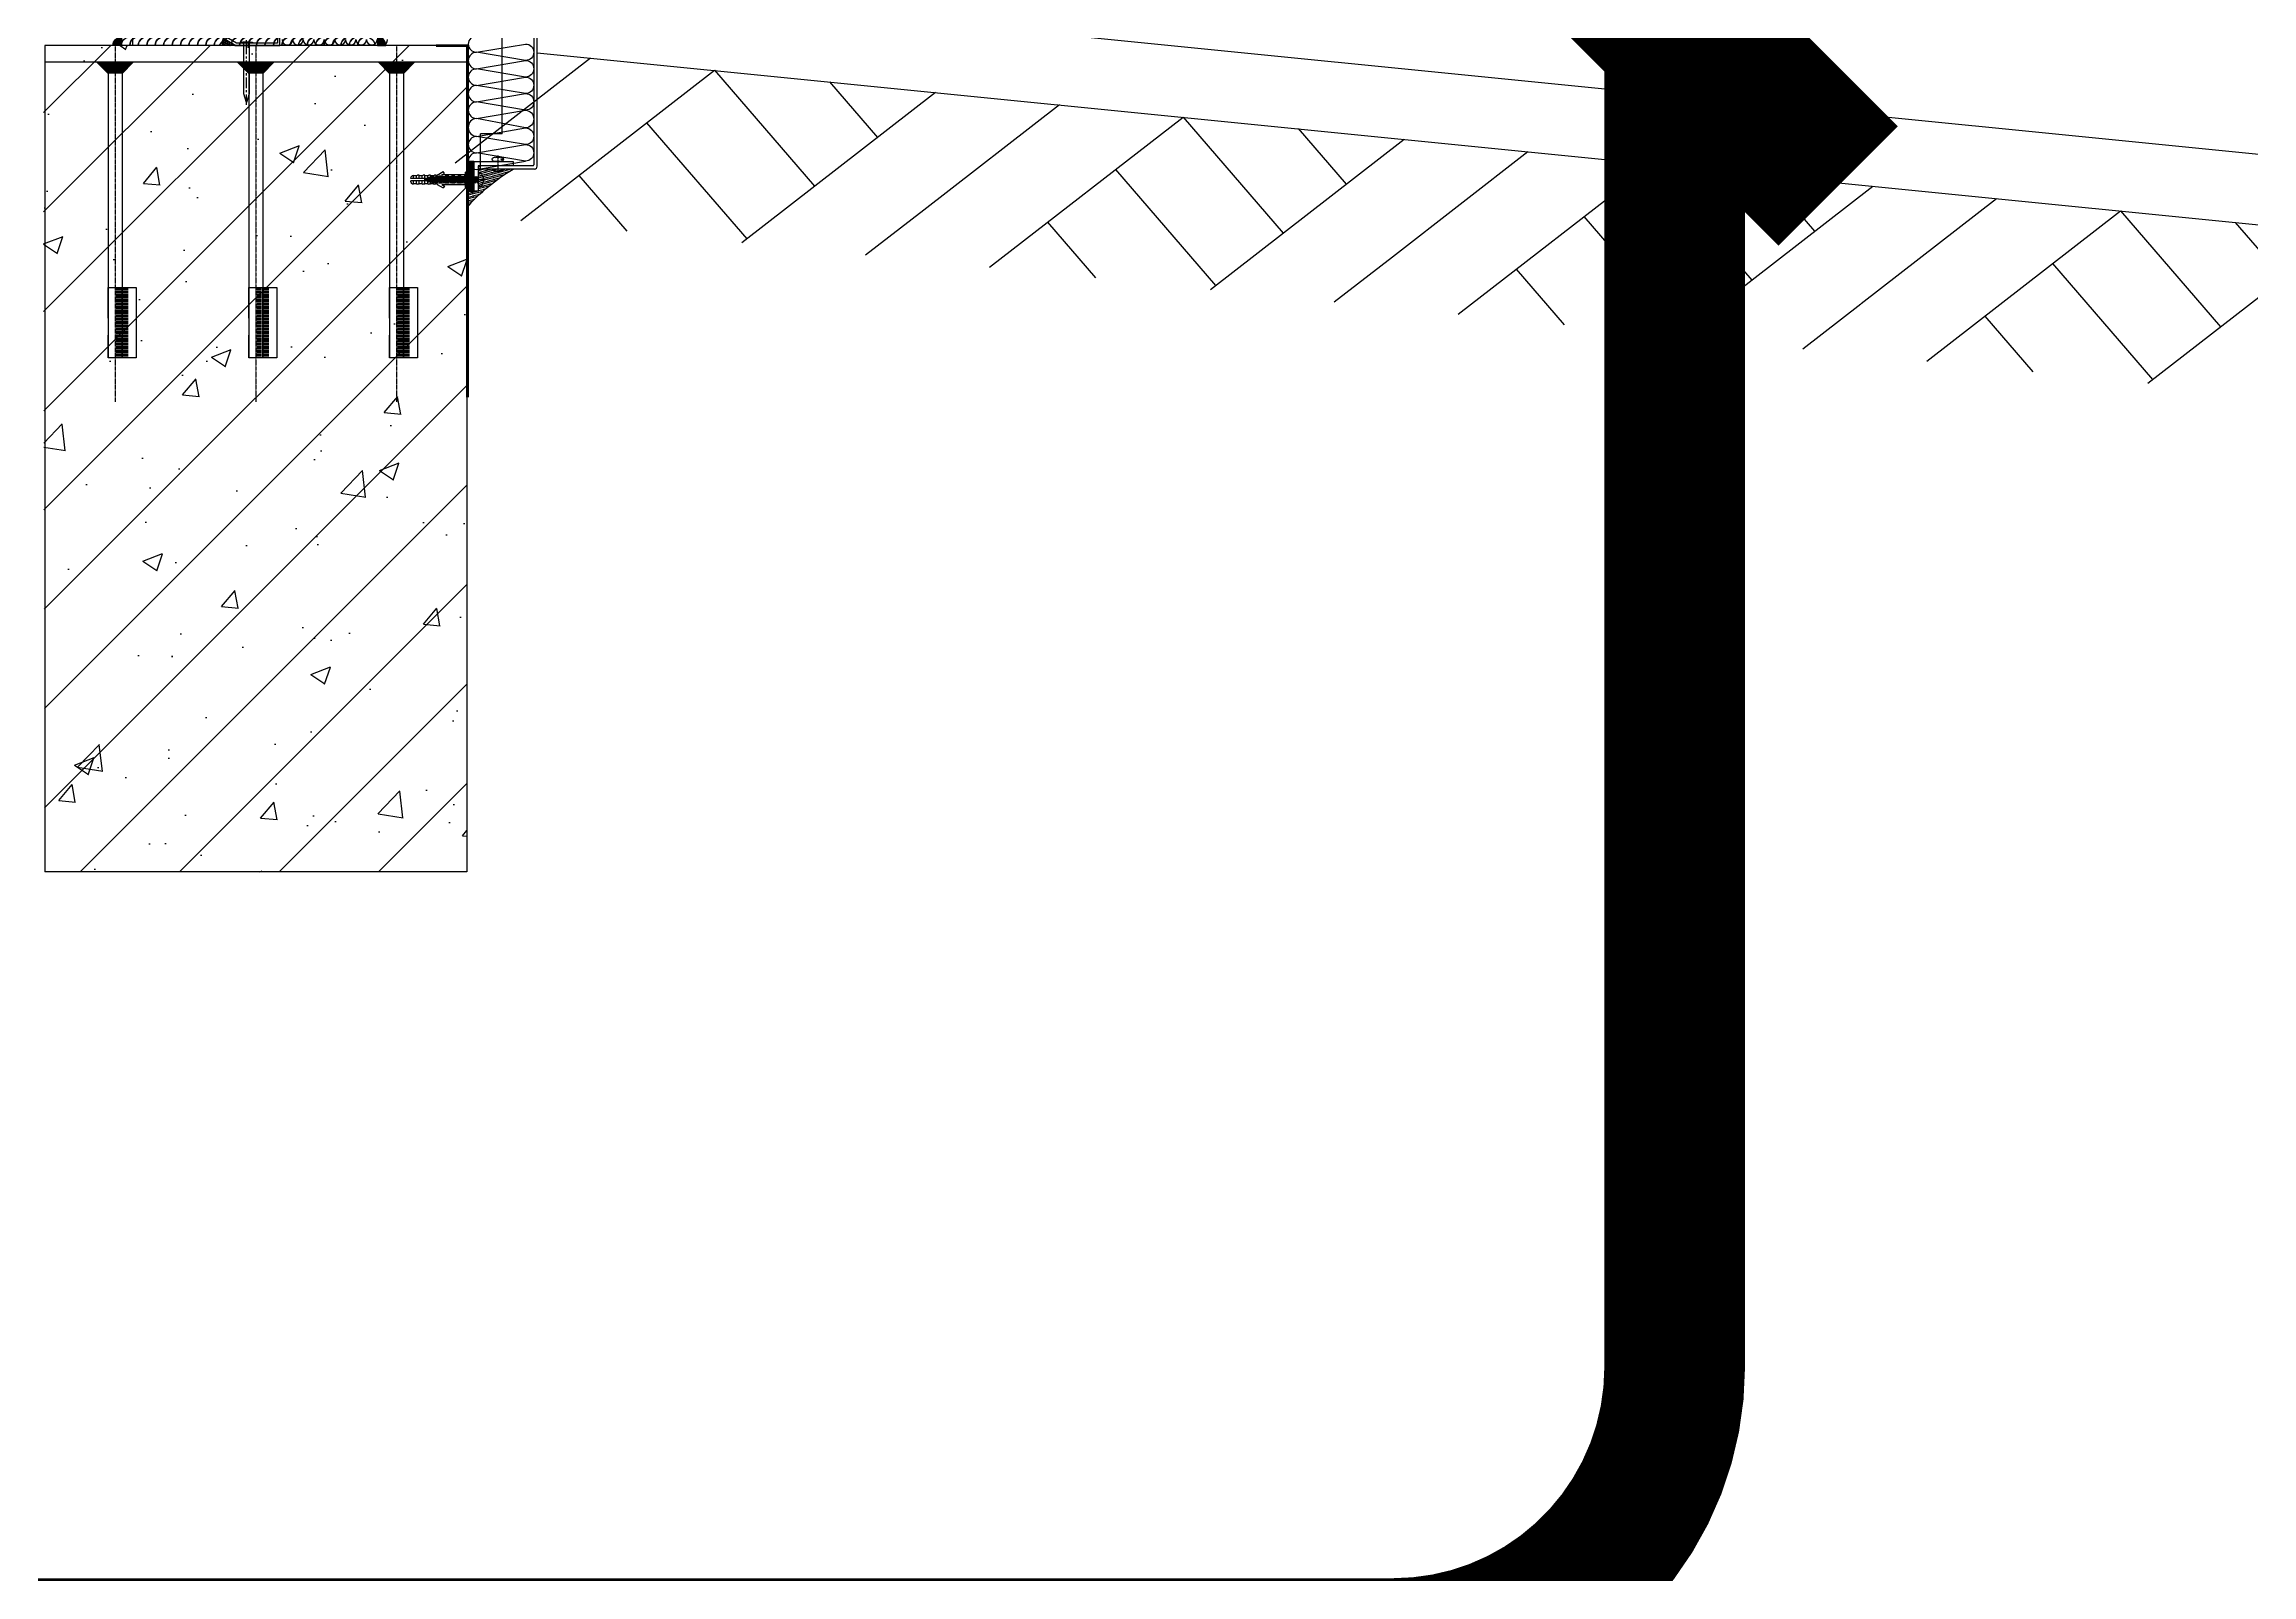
# Model space of a CAD drawing. Extents: x 220580 to 2027826, y -309201 to 71987.
# Drawn here: x 289291 to 290860, y -166417 to -165328 of the extents above; entities that cross this region are included whole.
import ezdxf
from ezdxf.enums import TextEntityAlignment as Align

# ---------------------------------------------------------------- set-up
doc = ezdxf.new("R2010")
doc.units = 0
for name, pattern in [('CENTER', [2, 1.25, -0.25, 0.25, -0.25]), ('DASH', [0.35, 0.25, -0.1]), ('ZN-CENTER', [2, 1.25, -0.25, 0.25, -0.25]), ('ZN-DASH', [0.35, 0.25, -0.1])]:
    doc.linetypes.add(name, pattern=pattern)
for name, color, linetype in [('!ZN1-填充-8', 8, 'Continuous'), ('!ZN1-文字-7', 7, 'Continuous'), ('!ZN3-玻璃幕墙-4', 4, 'Continuous'), ('!ZN3-铝板幕墙-3', 3, 'Continuous'), ('!ZN4-辅助材料-1', 1, 'Continuous'), ('!ZN4-配件-11', 11, 'Continuous'), ('!ZN5-钢材投影-40', 40, 'Continuous'), ('!ZN5-铝材投影-112', 112, 'Continuous'), ('!ZN6-虚线-8', 8, 'ZN-DASH'), ('!ZN6-轴线-1', 1, 'ZN-CENTER'), ('20剖面图$0$A-HATCH-2', 251, 'Continuous'), ('20剖面图$0$AS-COLN', 6, 'Continuous'), ('20剖面图$0$AS-WALL', 40, 'Continuous'), ('2钢材断面', 2, 'Continuous'), ('3索引', 3, 'Continuous'), ('40钢材投影', 40, 'Continuous'), ('ALT_CEN-0-30', 1, 'CENTER'), ('DIM', 173, 'Continuous'), ('Fill', 8, 'Continuous'), ('焊缝', 8, 'Continuous')]:
    doc.layers.add(name, color=color, linetype=linetype)
doc.styles.add('DHTEXT-1', font='ROMANS.shx', dxfattribs={"width": 0.7, "bigfont": 'CHINESE.shx'})
doc.styles.add('FS', font='simplex.shx', dxfattribs={"width": 0.7, "height": 5, "bigfont": 'TSSDCHN.SHX'})
doc.dimstyles.new('ZN3', dxfattribs={"dimscale": 3, "dimtxt": 2.5, "dimasz": 1.5, "dimexe": 1, "dimexo": 2, "dimgap": 0.9, "dimtad": 1, "dimdec": 0, "dimdsep": 46, "dimtxsty": 'DHTEXT-1', "dimblk": 'ARCHTICK', "dimcen": 2.5, "dimclrd": 173, "dimclre": 173, "dimclrt": 7, "dimazin": 2, "dimtfac": 1, "dimtix": 1, "dimtmove": 2, "dimatfit": 3, "dimfxl": 0, "dimarcsym": 0})

# ---------------------------------------------------------------- blocks, each defined once
blk = doc.blocks.new('20剖面图$0$$LinePat$素土夯实')
at = {"color": 0}
for p, q in [((0, -210), (210, 0)), ((120, -300), (420, 0)), ((420, 0), (607.5, -187.5)), ((495, -300), (795, 0)), ((615, 0), (705, -90)), ((315, -105), (502.5, -292.5)), ((210, -210), (300, -300)), ((705, -300), (795, -210))]:
    blk.add_line(p, q, dxfattribs=at)
blk = doc.blocks.new('20240319170557')
at = {"layer": '!ZN1-填充-8'}
h = blk.add_hatch(color=252, dxfattribs=at)
h.dxf.hatch_style = 1
h.paths.add_polyline_path([(-105, 114.7), (-112.9, 114.7), (-105, 106.7)])
h = blk.add_hatch(color=252, dxfattribs=at)
h.dxf.hatch_style = 1
h.paths.add_polyline_path([(-95, 106.7), (-105, 106.7), (-105, 114.7), (-95, 114.7)])
h = blk.add_hatch(color=252, dxfattribs=at)
h.dxf.hatch_style = 1
h.paths.add_polyline_path([(-95, 114.7), (-87.1, 114.7), (-95, 106.7)])
h = blk.add_hatch(color=252, dxfattribs=at)
h.dxf.hatch_style = 1
h.paths.add_polyline_path([(-5, 114.7), (-12.9, 114.7), (-5, 106.7)])
h = blk.add_hatch(color=252, dxfattribs=at)
h.dxf.hatch_style = 1
h.paths.add_polyline_path([(5, 106.7), (-5, 106.7), (-5, 114.7), (5, 114.7)])
h = blk.add_hatch(color=252, dxfattribs=at)
h.dxf.hatch_style = 1
h.paths.add_polyline_path([(5, 114.7), (12.9, 114.7), (5, 106.7)])
h = blk.add_hatch(color=252, dxfattribs=at)
h.dxf.hatch_style = 1
h.paths.add_polyline_path([(95, 114.7), (87.1, 114.7), (95, 106.7)])
h = blk.add_hatch(color=252, dxfattribs=at)
h.dxf.hatch_style = 1
h.paths.add_polyline_path([(105, 106.7), (95, 106.7), (95, 114.7), (105, 114.7)])
h = blk.add_hatch(color=252, dxfattribs=at)
h.dxf.hatch_style = 1
h.paths.add_polyline_path([(105, 114.7), (112.9, 114.7), (105, 106.7)])
at = {"color": 8}
for p, q in [((-90.8, -46.3), (-99.2, -46.3)), ((9.2, -46.3), (0.8, -46.3)), ((109.2, -46.3), (100.8, -46.3)), ((-90.8, -47.3), (-99.2, -47.3)), ((-90.8, -48.4), (-99.2, -48.4)), ((-90.8, -49.4), (-99.2, -49.4)), ((-90.8, -50.5), (-99.2, -50.5)), ((-90.8, -51.5), (-99.2, -51.5)), ((-90.8, -51.5), (-99.2, -51.5)), ((-90.8, -52.6), (-99.2, -52.6)), ((-90.8, -53.6), (-99.2, -53.6)), ((-90.8, -54.6), (-99.2, -54.6)), ((-90.8, -55.7), (-99.2, -55.7)), ((-90.8, -56.7), (-99.2, -56.7)), ((-90.8, -57.8), (-99.2, -57.8)), ((-90.8, -58.8), (-99.2, -58.8)), ((-90.8, -59.9), (-99.2, -59.9)), ((-90.8, -60.9), (-99.2, -60.9)), ((-90.8, -62), (-99.2, -62)), ((-90.8, -62), (-99.2, -62)), ((9.2, -47.3), (0.8, -47.3)), ((9.2, -48.4), (0.8, -48.4)), ((9.2, -49.4), (0.8, -49.4)), ((9.2, -50.5), (0.8, -50.5)), ((9.2, -51.5), (0.8, -51.5)), ((9.2, -51.5), (0.8, -51.5)), ((9.2, -52.6), (0.8, -52.6)), ((9.2, -53.6), (0.8, -53.6)), ((9.2, -54.6), (0.8, -54.6)), ((9.2, -55.7), (0.8, -55.7)), ((9.2, -56.7), (0.8, -56.7)), ((9.2, -57.8), (0.8, -57.8)), ((9.2, -58.8), (0.8, -58.8)), ((9.2, -59.9), (0.8, -59.9)), ((9.2, -60.9), (0.8, -60.9)), ((9.2, -62), (0.8, -62)), ((9.2, -62), (0.8, -62)), ((109.2, -47.3), (100.8, -47.3)), ((109.2, -48.4), (100.8, -48.4)), ((109.2, -49.4), (100.8, -49.4)), ((109.2, -50.5), (100.8, -50.5)), ((109.2, -51.5), (100.8, -51.5)), ((109.2, -51.5), (100.8, -51.5)), ((109.2, -52.6), (100.8, -52.6)), ((109.2, -53.6), (100.8, -53.6)), ((109.2, -54.6), (100.8, -54.6)), ((109.2, -55.7), (100.8, -55.7)), ((109.2, -56.7), (100.8, -56.7)), ((109.2, -57.8), (100.8, -57.8)), ((109.2, -58.8), (100.8, -58.8)), ((109.2, -59.9), (100.8, -59.9)), ((109.2, -60.9), (100.8, -60.9)), ((109.2, -62), (100.8, -62)), ((109.2, -62), (100.8, -62)), ((-90.8, -63), (-99.2, -63)), ((-90.8, -64), (-99.2, -64)), ((-90.8, -65.1), (-99.2, -65.1)), ((-90.8, -66.1), (-99.2, -66.1)), ((-90.8, -67.2), (-99.2, -67.2)), ((-90.8, -68.2), (-99.2, -68.2)), ((-90.8, -69.3), (-99.2, -69.3)), ((-90.8, -70.3), (-99.2, -70.3)), ((-90.8, -71.3), (-99.2, -71.3)), ((-90.8, -72.4), (-99.2, -72.4)), ((-90.8, -73.4), (-99.2, -73.4)), ((-90.8, -74.5), (-99.2, -74.5)), ((-90.8, -75.5), (-99.2, -75.5)), ((-90.8, -76.6), (-99.2, -76.6)), ((-90.8, -77.6), (-99.2, -77.6)), ((9.2, -63), (0.8, -63)), ((9.2, -64), (0.8, -64)), ((9.2, -65.1), (0.8, -65.1)), ((9.2, -66.1), (0.8, -66.1)), ((9.2, -67.2), (0.8, -67.2)), ((9.2, -68.2), (0.8, -68.2)), ((9.2, -69.3), (0.8, -69.3)), ((9.2, -70.3), (0.8, -70.3)), ((9.2, -71.3), (0.8, -71.3)), ((9.2, -72.4), (0.8, -72.4)), ((9.2, -73.4), (0.8, -73.4)), ((9.2, -74.5), (0.8, -74.5)), ((9.2, -75.5), (0.8, -75.5)), ((9.2, -76.6), (0.8, -76.6)), ((9.2, -77.6), (0.8, -77.6)), ((109.2, -63), (100.8, -63)), ((109.2, -64), (100.8, -64)), ((109.2, -65.1), (100.8, -65.1)), ((109.2, -66.1), (100.8, -66.1)), ((109.2, -67.2), (100.8, -67.2)), ((109.2, -68.2), (100.8, -68.2)), ((109.2, -69.3), (100.8, -69.3)), ((109.2, -70.3), (100.8, -70.3)), ((109.2, -71.3), (100.8, -71.3)), ((109.2, -72.4), (100.8, -72.4)), ((109.2, -73.4), (100.8, -73.4)), ((109.2, -74.5), (100.8, -74.5)), ((109.2, -75.5), (100.8, -75.5)), ((109.2, -76.6), (100.8, -76.6)), ((109.2, -77.6), (100.8, -77.6)), ((-90.8, -78.6), (-99.2, -78.6)), ((-90.8, -79.7), (-99.2, -79.7)), ((-90.8, -80.7), (-99.2, -80.7)), ((-90.8, -81.8), (-99.2, -81.8)), ((-90.8, -82.8), (-99.2, -82.8)), ((-90.8, -83.9), (-99.2, -83.9)), ((-90.8, -84.9), (-99.2, -84.9)), ((-90.8, -86), (-99.2, -86)), ((-90.8, -87), (-99.2, -87)), ((-90.8, -88), (-99.2, -88)), ((-90.8, -89.1), (-99.2, -89.1)), ((-90.8, -90.1), (-99.2, -90.1)), ((-90.8, -91.2), (-99.2, -91.2)), ((-90.8, -92.2), (-99.2, -92.2)), ((-90.8, -93.3), (-99.2, -93.3)), ((9.2, -78.6), (0.8, -78.6)), ((9.2, -79.7), (0.8, -79.7)), ((9.2, -80.7), (0.8, -80.7)), ((9.2, -81.8), (0.8, -81.8)), ((9.2, -82.8), (0.8, -82.8)), ((9.2, -83.9), (0.8, -83.9)), ((9.2, -84.9), (0.8, -84.9)), ((9.2, -86), (0.8, -86)), ((9.2, -87), (0.8, -87)), ((9.2, -88), (0.8, -88)), ((9.2, -89.1), (0.8, -89.1)), ((9.2, -90.1), (0.8, -90.1)), ((9.2, -91.2), (0.8, -91.2)), ((9.2, -92.2), (0.8, -92.2)), ((9.2, -93.3), (0.8, -93.3)), ((109.2, -78.6), (100.8, -78.6)), ((109.2, -79.7), (100.8, -79.7)), ((109.2, -80.7), (100.8, -80.7)), ((109.2, -81.8), (100.8, -81.8)), ((109.2, -82.8), (100.8, -82.8)), ((109.2, -83.9), (100.8, -83.9)), ((109.2, -84.9), (100.8, -84.9)), ((109.2, -86), (100.8, -86)), ((109.2, -87), (100.8, -87)), ((109.2, -88), (100.8, -88)), ((109.2, -89.1), (100.8, -89.1)), ((109.2, -90.1), (100.8, -90.1)), ((109.2, -91.2), (100.8, -91.2)), ((109.2, -92.2), (100.8, -92.2)), ((109.2, -93.3), (100.8, -93.3)), ((-90.8, -94.3), (-99.2, -94.3)), ((9.2, -94.3), (0.8, -94.3)), ((109.2, -94.3), (100.8, -94.3))]:
    blk.add_line(p, q, dxfattribs=at)
at = {"layer": '2钢材断面'}
for p, q in [((-150, 126.7), (-150, 114.7)), ((150, 126.7), (-150, 126.7)), ((150, 126.7), (150, 114.7)), ((-94, 114.7), (-150, 114.7)), ((94, 114.7), (-94, 114.7)), ((150, 114.7), (94, 114.7))]:
    blk.add_line(p, q, dxfattribs=at)
at = {"layer": '40钢材投影'}
for p, q in [((-105, 106.7), (-112.9, 114.7)), ((-105, 114.7), (-105, -95.3)), ((-95, 114.7), (-95, -95.3)), ((-95, 106.7), (-87.1, 114.7)), ((-5, 106.7), (-12.9, 114.7)), ((-5, 114.7), (-5, -95.3)), ((5, 114.7), (5, -95.3)), ((5, 106.7), (12.9, 114.7)), ((95, 106.7), (87.1, 114.7)), ((95, 114.7), (95, -95.3)), ((105, 114.7), (105, -95.3)), ((105, 106.7), (112.9, 114.7)), ((-95, -95.3), (-105, -95.3)), ((5, -95.3), (-5, -95.3)), ((105, -95.3), (95, -95.3))]:
    blk.add_line(p, q, dxfattribs=at)
for points in [[(-105, -67.3), (-105, -45.3), (-95, -45.3), (-95, -95.3), (-105, -95.3), (-105, -79.3)], [(-95, -67.3), (-95, -45.3), (-85, -45.3), (-85, -95.3), (-95, -95.3), (-95, -79.3)], [(-5, -67.3), (-5, -45.3), (5, -45.3), (5, -95.3), (-5, -95.3), (-5, -79.3)], [(5, -67.3), (5, -45.3), (15, -45.3), (15, -95.3), (5, -95.3), (5, -79.3)], [(95, -67.3), (95, -45.3), (105, -45.3), (105, -95.3), (95, -95.3), (95, -79.3)], [(105, -67.3), (105, -45.3), (115, -45.3), (115, -95.3), (105, -95.3), (105, -79.3)]]:
    blk.add_lwpolyline(points, dxfattribs=at)
at = {"layer": 'ALT_CEN-0-30', "ltscale": 0.3}
for p, q in [((-100, 126.7), (-100, -126.7)), ((0, 126.7), (0, -126.7)), ((100, 126.7), (100, -126.7))]:
    blk.add_line(p, q, dxfattribs=at)
blk = doc.blocks.new('20180403.16475379')
at = {"layer": '!ZN1-填充-8', "ltscale": 2}
blk.add_hatch(color=8, dxfattribs=at).paths.add_polyline_path([(0, -6), (0, 0), (6, 0, -0.414214)])
blk.add_lwpolyline([(0, 0), (0, -6, 0.414214), (6, 0)], format="xyb", dxfattribs=at)
blk = doc.blocks.new('20250825101552')
at = {"layer": '!ZN5-钢材投影-40', "ltscale": 1000}
for p, q in [((9, 0), (9, -20)), ((191, 0), (191, -20))]:
    blk.add_line(p, q, dxfattribs=at)
at = {"layer": '!ZN6-虚线-8', "color": 8, "linetype": 'ZN-DASH', "ltscale": 70}
for p, q in [((9, 0), (9, 200)), ((9, 200), (191, 200)), ((17, -20), (17, 200)), ((183, 200), (183, -20)), ((191, 200), (191, 0))]:
    blk.add_line(p, q, dxfattribs=at)
at = {"layer": '焊缝', "ltscale": 1000, "elevation": 0}
blk.add_lwpolyline([(9, -20, -0.57735), (18, -14.8, 0.267949), (15, -20, -0.57735), (24, -14.8, 0.267949), (21, -20, -0.57735), (30, -14.8, 0.267949), (27, -20, -0.57735), (36, -14.8, 0.267949), (33, -20, -0.57735), (42, -14.8, 0.267949), (39, -20, -0.57735), (48, -14.8, 0.267949), (45, -20, -0.57735), (54, -14.8, 0.267949), (51, -20, -0.57735), (60, -14.8, 0.267949), (57, -20, -0.57735), (66, -14.8, 0.267949), (63, -20, -0.57735), (72, -14.8, 0.267949), (69, -20, -0.57735), (78, -14.8, 0.267949), (75, -20, -0.57735), (84, -14.8, 0.267949), (81, -20, -0.57735), (90, -14.8, 0.267949), (87, -20, -0.57735), (96, -14.8, 0.267949), (93, -20, -0.57735), (102, -14.8, 0.267949), (99, -20, -0.57735), (108, -14.8, 0.267949), (105, -20, -0.57735), (114, -14.8, 0.267949), (111, -20, -0.57735), (120, -14.8, 0.267949), (117, -20, -0.57735), (126, -14.8, 0.267949), (123, -20, -0.57735), (132, -14.8, 0.267949), (129, -20, -0.57735), (138, -14.8, 0.267949), (135, -20, -0.57735), (144, -14.8, 0.267949), (141, -20, -0.57735), (150, -14.8, 0.267949), (147, -20, -0.57735), (156, -14.8, 0.267949), (153, -20, -0.57735), (162, -14.8, 0.267949), (159, -20, -0.57735), (168, -14.8, 0.267949), (165, -20, -0.57735), (174, -14.8, 0.267949), (171, -20, -0.57735), (180, -14.8, 0.267949), (177, -20, -1), (189, -20, -1)], format="xyb", dxfattribs=at)
at = {"layer": '!ZN3-玻璃幕墙-4', "xscale": -1, "rotation": 270}
blk.add_blockref('20180403.16475379', (9, -20), dxfattribs=at)
at = {"layer": '!ZN3-玻璃幕墙-4', "rotation": 90}
blk.add_blockref('20180403.16475379', (191, -20), dxfattribs=at)
blk = doc.blocks.new('*U1916')
at = {"color": 0, "linetype": 'ZN-CENTER', "ltscale": 6}
blk.add_line((43.8, 0), (-2.3, 0), dxfattribs=at)
at = {"linetype": 'ByBlock', "ltscale": 10}
for p, q in [((-1.1, 2.3), (-1.1, -2.3)), ((-0.9, 2.3), (-0.9, -2.3)), ((-0.8, 4.2), (-0.8, -4.2)), ((0, 4.2), (-0.8, 4.2)), ((0, -4.2), (0, 4.2)), ((-0.8, -4.2), (0, -4.2))]:
    blk.add_line(p, q, dxfattribs=at)
blk.add_lwpolyline([(0, -2.5, -0.414214), (0.7, -1.8), (35.9, -1.8), (42, 0), (35.9, 1.9), (0.7, 1.9, -0.414214), (0, 2.5)], format="xyb", dxfattribs=at)
for centre, start, end in [((-1.1, 2.6), 272.9951, 344.3665), ((-1.1, -2.6), 15.6335, 87.0049)]:
    blk.add_arc(centre, 0.329, start, end, dxfattribs=at)
at = {"layer": 'Defpoints', "color": 0, "ltscale": 10, "style": 'DHTEXT-1', "width": 0.7}
blk.add_text('3.7', height=1.12, rotation=90, dxfattribs=at).set_placement((3.1, -0.9), align=Align.CENTER)
blk = doc.blocks.new('*U1765')
at = {"layer": '!ZN1-填充-8'}
h = blk.add_hatch(dxfattribs=at)
h.set_pattern_fill('AR-SAND', color=256, scale=0.5, angle=180, style=0)
h.set_pattern_definition([(217.5, (-3496.6374, 21478.8114), (0.03149668, -0.963411885), [0, -0.76, 0, -0.85, 0, -0.8125]), (187.5, (-3496.6374, 21478.8114), (-0.88488835, -1.41107303), [0, -0.41, 0, -0.685, 0, -0.2625]), (147.5, (-3496.0224, 21478.8114), (-1.55707093, -0.002829527), [0, -0.25, 0, -0.9, 0, -1.175]), (137.5, (-3496.0224, 21478.8114), (-1.5030633, -0.43883778), [0, -0.125, 0, -0.59, 0, -0.675])])
edge = h.paths.add_edge_path()
edge.add_line((0, 42.3), (0, 31.1))
edge.add_line((0, 31.1), (5.2, 40))
edge.add_ellipse((6.6, 50.2), major_axis=(-7.31, 7.31), ratio=1, start_angle=95.0307, end_angle=126.7718, ccw=False)
at = {"layer": '!ZN1-填充-8', "ltscale": 0.1}
h = blk.add_hatch(dxfattribs=at)
h.set_pattern_fill('ANSI36', color=256, style=0)
h.set_pattern_definition([(45, (-3543.0694, 21478.8114), (0.84189901, 3.08696304), [3.96875, -0.79375, 0, -0.79375])])
edge = h.paths.add_edge_path()
edge.add_line((25, 1.5), (25, -2.6))
edge.add_line((25, -2.6), (30, -2.6))
edge.add_line((30, -2.6), (30, 1.5))
edge.add_arc((27.5, 6.3), 5.38, 242.3296, 297.6704, ccw=False)
at = {"layer": '!ZN4-辅助材料-1', "ltscale": 4}
blk.add_lwpolyline([(5.2, 40), (0, 31.1), (0, 31.1), (0, 43.3, 0.198373), (5.2, 40)], format="xyb", dxfattribs=at)
at = {"layer": '!ZN4-辅助材料-1'}
blk.add_lwpolyline([(25, -2.6), (25, -8.5), (30, -8.5), (30, -2.6)], close=True, dxfattribs=at)
at = {"layer": '!ZN4-辅助材料-1', "color": 8}
for points in [[(25, -2.6), (30, -8.5)], [(30, -2.6), (25, -8.5)]]:
    blk.add_lwpolyline(points, dxfattribs=at)
at = {"layer": '!ZN4-辅助材料-1', "color": 1, "ltscale": 0.1}
blk.add_arc((27.5, 6.3), 5.38, 242.3296, 297.6704, dxfattribs=at)
at = {"ltscale": 20}
blk.add_lwpolyline([(25, -8.5), (25, 1.5), (1.5, 1.5), (1.5, 30.7), (6.5, 39.2), (5.2, 40), (0, 31.1), (0, 0), (23.5, 0), (23.5, -8.5)], close=True, dxfattribs=at)
at = {"layer": '!ZN4-配件-11', "color": 1, "extrusion": (0, 0, -1), "zscale": -1}
blk.add_blockref('*U1916', (-1.5, 23.6), dxfattribs=at)
blk = doc.blocks.new('*U156')
at = {"layer": '!ZN4-配件-11', "ltscale": 2}
for p, q in [((-0.2, -2.8), (-0.2, 2.8)), ((1, 4), (1, -4)), ((6.5, 2.5), (6.5, -2.5))]:
    blk.add_line(p, q, dxfattribs=at)
for centre, radius, start, end in [((6.6, 0), 7.18, 162.1463, 197.8537), ((1, 2.8), 1.2, 90, 180), ((8, 2.5), 1.5, 348.448, 180), ((17.2, 0), 8, 164.3308, 195.6692), ((7.2, 0), 2.67, 323.2266, 36.7843), ((1, -2.8), 1.2, 180, 270), ((8, -2.5), 1.5, 180, 11.552)]:
    blk.add_arc(centre, radius, start, end, dxfattribs=at)
at = {"layer": '!ZN6-轴线-1', "ltscale": 0.2}
blk.add_line((10.7, 0), (-1.5, 0), dxfattribs=at)
at = {"layer": '!ZN4-配件-11', "ltscale": 2, "style": 'FS', "width": 0.8}
blk.add_text('4', height=1.73, dxfattribs=at).set_placement((8, 2.8), align=Align.MIDDLE)
blk = doc.blocks.new('塑料胀栓-套')
at = {"layer": '!ZN4-配件-11'}
for p, q in [((-1, -5.5), (-1, 5.5)), ((-1, 5.5), (0, 5.5)), ((0, -5.5), (0, 5.5)), ((0, 3.5), (16.7, 3.5)), ((13.8, 0.8), (38.8, 0.8)), ((13.8, -0.8), (13.8, 0.8)), ((15, 4.5), (15.8, 5.8)), ((16.7, 3.5), (15, 4.5)), ((20.1, 3.3), (15.8, 5.8)), ((19.9, 3.4), (20.1, 3.2)), ((20.1, 0.8), (20.1, 3.2)), ((20.1, 2.8), (20.8, 2.8)), ((20.8, 0.8), (20.8, 3.2)), ((20.8, 3.2), (22.1, 3.2)), ((22.8, 2.8), (24.8, 2.8)), ((22.8, 0.8), (22.8, 2.6)), ((24.8, 0.8), (24.8, 3.2)), ((24.8, 3.2), (26.1, 3.2)), ((26.8, 2.8), (28.8, 2.8)), ((26.8, 0.8), (26.8, 2.6)), ((28.8, 0.8), (28.8, 3.2)), ((28.8, 3.2), (30.1, 3.2)), ((30.8, 2.8), (32.8, 2.8)), ((30.8, 0.8), (30.8, 2.6)), ((32.8, 0.8), (32.8, 3.2)), ((32.8, 3.2), (34.1, 3.2)), ((34.8, 2.8), (36.8, 2.8)), ((34.8, 0.8), (34.8, 2.6)), ((36.8, 0.8), (36.8, 3.2)), ((36.8, 3.2), (36.8, 3.2)), ((38.8, 0.8), (38.8, 1.2)), ((-1, -5.5), (0, -5.5)), ((0, -3.5), (16.7, -3.5)), ((13.8, -0.8), (38.8, -0.8)), ((16.7, -3.5), (15, -4.5)), ((15, -4.5), (15.8, -5.8)), ((20.1, -3.3), (15.8, -5.8)), ((19.9, -3.4), (20.1, -3.2)), ((20.1, -3.2), (20.1, -0.8)), ((20.1, -2.8), (20.8, -2.8)), ((20.8, -3.2), (20.8, -0.8)), ((20.8, -3.2), (22.1, -3.2)), ((22.8, -2.6), (22.8, -0.8)), ((22.8, -2.8), (24.8, -2.8)), ((24.8, -3.2), (24.8, -0.8)), ((24.8, -3.2), (26.1, -3.2)), ((26.8, -2.6), (26.8, -0.8)), ((26.8, -2.8), (28.8, -2.8)), ((28.8, -3.2), (28.8, -0.8)), ((28.8, -3.2), (30.1, -3.2)), ((30.8, -2.6), (30.8, -0.8)), ((30.8, -2.8), (32.8, -2.8)), ((32.8, -3.2), (32.8, -0.8)), ((32.8, -3.2), (34.1, -3.2)), ((34.8, -2.6), (34.8, -0.8)), ((34.8, -2.8), (36.8, -2.8)), ((36.8, -3.2), (36.8, -0.8)), ((36.8, -3.2), (36.8, -3.2)), ((38.8, -1.2), (38.8, -0.8))]:
    blk.add_line(p, q, dxfattribs=at)
for centre, radius, start, end in [((19.6, 3), 0.5, 47.4329, 90), ((22.1, 2.6), 0.7, 0, 90), ((26.1, 2.6), 0.7, 0, 90), ((30.1, 2.6), 0.7, 0, 90), ((34.1, 2.6), 0.7, 0, 90), ((36.8, 1.2), 2, 0, 90), ((19.6, -3), 0.5, 270, 312.5671), ((22.1, -2.6), 0.7, 270, 0), ((26.1, -2.6), 0.7, 270, 0), ((30.1, -2.6), 0.7, 270, 0), ((34.1, -2.6), 0.7, 270, 0), ((36.8, -1.2), 2, 270, 0)]:
    blk.add_arc(centre, radius, start, end, dxfattribs=at)
at = {"layer": '!ZN6-虚线-8', "ltscale": 0.5}
for p, q in [((0, 2.5), (20.1, 2.5)), ((0, -2.5), (20.1, -2.5))]:
    blk.add_line(p, q, dxfattribs=at)
blk = doc.blocks.new('盘头ST4.8×38')
at = {"layer": '!ZN4-配件-11'}
for p, q in [((-3.7, 0.4), (-3.3, 0.4)), ((-3.3, 0.4), (-3.3, -0.4)), ((-2.1, 4.7), (0, 4.7)), ((0, 4.7), (0, 2)), ((0, 2), (0, -2.6)), ((0, 1.9), (0.7, -1.8)), ((0, 0), (0.3, -2.4)), ((0.2, 1.8), (0.9, 1.8)), ((1.3, 2.4), (0.9, 1.8)), ((0.9, 1.8), (1.6, -1.8)), ((1.3, 2.4), (1.9, -2.4)), ((1.3, 2.4), (1.6, 1.8)), ((1.6, 1.8), (2.3, -1.8)), ((1.6, 1.8), (2.5, 1.8)), ((2.9, 2.4), (2.5, 1.8)), ((2.5, 1.8), (3.2, -1.8)), ((2.9, 2.4), (3.5, -2.4)), ((2.9, 2.4), (3.2, 1.8)), ((3.2, 1.8), (4.1, 1.8)), ((3.2, 1.8), (3.9, -1.8)), ((4.5, 2.4), (4.1, 1.8)), ((4.1, 1.8), (4.8, -1.8)), ((4.5, 2.4), (5.1, -2.4)), ((4.5, 2.4), (4.8, 1.8)), ((4.8, 1.8), (5.5, -1.8)), ((4.8, 1.8), (5.7, 1.8)), ((6.1, 2.4), (5.7, 1.8)), ((5.7, 1.8), (6.4, -1.8)), ((6.1, 2.4), (6.7, -2.4)), ((6.1, 2.4), (6.4, 1.8)), ((6.4, 1.8), (7.1, -1.8)), ((6.4, 1.8), (7.3, 1.8)), ((7.7, 2.4), (7.3, 1.8)), ((7.3, 1.8), (8, -1.8)), ((7.7, 2.4), (8.3, -2.4)), ((7.7, 2.4), (8, 1.8)), ((8, 1.8), (8.7, -1.8)), ((8, 1.8), (8.9, 1.8)), ((9.3, 2.4), (8.9, 1.8)), ((8.9, 1.8), (9.6, -1.8)), ((9.3, 2.4), (9.9, -2.4)), ((9.3, 2.4), (9.6, 1.8)), ((9.6, 1.8), (10.3, -1.8)), ((9.6, 1.8), (10.5, 1.8)), ((10.9, 2.4), (10.5, 1.8)), ((10.5, 1.8), (11.2, -1.8)), ((10.9, 2.4), (11.5, -2.4)), ((10.9, 2.4), (11.2, 1.8)), ((11.2, 1.8), (12.1, 1.8)), ((11.2, 1.8), (11.9, -1.8)), ((12.5, 2.4), (12.1, 1.8)), ((12.1, 1.8), (12.8, -1.8)), ((12.5, 2.4), (13.1, -2.4)), ((12.5, 2.4), (12.8, 1.8)), ((12.8, 1.8), (13.5, -1.8)), ((12.8, 1.8), (13.7, 1.8)), ((14.1, 2.4), (13.7, 1.8)), ((13.7, 1.8), (14.4, -1.8)), ((14.1, 2.4), (14.7, -2.4)), ((14.1, 2.4), (14.4, 1.8)), ((14.4, 1.8), (15.1, -1.8)), ((14.4, 1.8), (15.3, 1.8)), ((15.7, 2.4), (15.3, 1.8)), ((15.3, 1.8), (16, -1.8)), ((15.7, 2.4), (16.3, -2.4)), ((15.7, 2.4), (16, 1.8)), ((16, 1.8), (16.7, -1.8)), ((16, 1.8), (16.9, 1.8)), ((17.3, 2.4), (16.9, 1.8)), ((16.9, 1.8), (17.6, -1.8)), ((17.3, 2.4), (17.9, -2.4)), ((17.3, 2.4), (17.6, 1.8)), ((17.6, 1.8), (18.3, -1.8)), ((17.6, 1.8), (18.5, 1.8)), ((18.9, 2.4), (18.5, 1.8)), ((18.5, 1.8), (19.2, -1.8)), ((18.9, 2.4), (19.5, -2.4)), ((18.9, 2.4), (19.2, 1.8)), ((19.2, 1.8), (20.1, 1.8)), ((19.2, 1.8), (19.9, -1.8)), ((20.5, 2.4), (20.1, 1.8)), ((20.1, 1.8), (20.8, -1.8)), ((20.5, 2.4), (21.1, -2.4)), ((20.5, 2.4), (20.8, 1.8)), ((20.8, 1.8), (21.5, -1.8)), ((20.8, 1.8), (21.7, 1.8)), ((22.1, 2.4), (21.7, 1.8)), ((21.7, 1.8), (22.4, -1.8)), ((22.1, 2.4), (22.7, -2.4)), ((22.1, 2.4), (22.4, 1.8)), ((22.4, 1.8), (23.1, -1.8)), ((22.4, 1.8), (23.3, 1.8)), ((23.7, 2.4), (23.3, 1.8)), ((23.3, 1.8), (24, -1.8)), ((23.7, 2.4), (24.3, -2.4)), ((23.7, 2.4), (24, 1.8)), ((24, 1.8), (24.7, -1.8)), ((24, 1.8), (24.9, 1.8)), ((25.3, 2.4), (24.9, 1.8)), ((24.9, 1.8), (25.6, -1.8)), ((25.3, 2.4), (25.9, -2.4)), ((25.3, 2.4), (25.6, 1.8)), ((25.6, 1.8), (26.3, -1.8)), ((25.6, 1.8), (26.5, 1.8)), ((26.9, 2.4), (26.5, 1.8)), ((26.5, 1.8), (27.2, -1.8)), ((26.9, 2.4), (27.5, -2.4)), ((26.9, 2.4), (27.2, 1.8)), ((27.2, 1.8), (27.9, -1.8)), ((27.2, 1.8), (28.1, 1.8)), ((28.5, 2.4), (28.1, 1.8)), ((28.1, 1.8), (28.8, -1.8)), ((28.5, 2.4), (29.1, -2.4)), ((28.5, 2.4), (28.8, 1.8)), ((28.8, 1.8), (29.5, -1.8)), ((28.8, 1.8), (29.7, 1.8)), ((30.1, 2.4), (29.7, 1.8)), ((29.7, 1.8), (30.4, -1.8)), ((30.1, 2.4), (30.7, -2.4)), ((30.1, 2.4), (30.4, 1.8)), ((30.4, 1.8), (31.1, -1.8)), ((30.4, 1.8), (31.3, 1.8)), ((31.7, 2.4), (31.3, 1.8)), ((31.3, 1.8), (32, -1.8)), ((31.7, 2.4), (32.3, -2.4)), ((31.7, 2.4), (32, 1.8)), ((32, 1.8), (32.7, -1.8)), ((32, 1.8), (32.9, 1.8)), ((33.3, 2.4), (32.9, 1.8)), ((32.9, 1.8), (33.6, -1.8)), ((33.3, 2.4), (33.9, -2.3)), ((33.3, 2.4), (33.6, 1.8)), ((33.6, 1.8), (34.4, -1.5)), ((33.6, 1.8), (33.7, 1.8)), ((34.6, 1.4), (33.7, 1.8)), ((34.9, 1.9), (34.6, 1.4)), ((34.6, 1.4), (35.1, -1.2)), ((34.9, 1.9), (35.4, -1.7)), ((34.9, 1.9), (35.4, 1.1)), ((38, 0), (35.4, 1.1)), ((35.4, 1.1), (35.9, -0.9)), ((-3.7, -0.4), (-3.3, -0.4)), ((-2.1, -4.8), (0, -4.8)), ((0, -2.6), (0, -4.8)), ((0.2, -2.4), (0.3, -2.4)), ((0.7, -1.8), (0.3, -2.4)), ((0.7, -1.8), (1.6, -1.8)), ((1.6, -1.8), (1.9, -2.4)), ((2.3, -1.8), (1.9, -2.4)), ((2.3, -1.8), (3.2, -1.8)), ((3.2, -1.8), (3.5, -2.4)), ((3.9, -1.8), (3.5, -2.4)), ((3.9, -1.8), (4.8, -1.8)), ((4.8, -1.8), (5.1, -2.4)), ((5.5, -1.8), (5.1, -2.4)), ((5.5, -1.8), (6.4, -1.8)), ((6.4, -1.8), (6.7, -2.4)), ((7.1, -1.8), (6.7, -2.4)), ((7.1, -1.8), (8, -1.8)), ((8, -1.8), (8.3, -2.4)), ((8.7, -1.8), (8.3, -2.4)), ((8.7, -1.8), (9.6, -1.8)), ((9.6, -1.8), (9.9, -2.4)), ((10.3, -1.8), (9.9, -2.4)), ((10.3, -1.8), (11.2, -1.8)), ((11.2, -1.8), (11.5, -2.4)), ((11.9, -1.8), (11.5, -2.4)), ((11.9, -1.8), (12.8, -1.8)), ((12.8, -1.8), (13.1, -2.4)), ((13.5, -1.8), (13.1, -2.4)), ((13.5, -1.8), (14.4, -1.8)), ((14.4, -1.8), (14.7, -2.4)), ((15.1, -1.8), (14.7, -2.4)), ((15.1, -1.8), (16, -1.8)), ((16, -1.8), (16.3, -2.4)), ((16.7, -1.8), (16.3, -2.4)), ((16.7, -1.8), (17.6, -1.8)), ((17.6, -1.8), (17.9, -2.4)), ((18.3, -1.8), (17.9, -2.4)), ((18.3, -1.8), (19.2, -1.8)), ((19.2, -1.8), (19.5, -2.4)), ((19.9, -1.8), (19.5, -2.4)), ((19.9, -1.8), (20.8, -1.8)), ((20.8, -1.8), (21.1, -2.4)), ((21.5, -1.8), (21.1, -2.4)), ((21.5, -1.8), (22.4, -1.8)), ((22.4, -1.8), (22.7, -2.4)), ((23.1, -1.8), (22.7, -2.4)), ((23.1, -1.8), (24, -1.8)), ((24, -1.8), (24.3, -2.4)), ((24.7, -1.8), (24.3, -2.4)), ((24.7, -1.8), (25.6, -1.8)), ((25.6, -1.8), (25.9, -2.4)), ((26.3, -1.8), (25.9, -2.4)), ((26.3, -1.8), (27.2, -1.8)), ((27.2, -1.8), (27.5, -2.4)), ((27.9, -1.8), (27.5, -2.4)), ((27.9, -1.8), (28.8, -1.8)), ((28.8, -1.8), (29.1, -2.4)), ((29.5, -1.8), (29.1, -2.4)), ((29.5, -1.8), (30.4, -1.8)), ((30.4, -1.8), (30.7, -2.4)), ((31.1, -1.8), (30.7, -2.4)), ((31.1, -1.8), (32, -1.8)), ((32, -1.8), (32.3, -2.4)), ((32.7, -1.8), (32.3, -2.4)), ((32.7, -1.8), (33.6, -1.8)), ((33.6, -1.8), (33.9, -2.3)), ((34.4, -1.5), (33.9, -2.3)), ((35.1, -1.2), (34.4, -1.5)), ((35.1, -1.2), (35.4, -1.7)), ((35.9, -0.9), (35.4, -1.7)), ((38, 0), (35.9, -0.9))]:
    blk.add_line(p, q, dxfattribs=at)
for centre, radius, start, end in [((4.3, 0), 8, 143.5764, 177.134), ((0.2, 2), 0.2, 180, 270), ((4.3, 0), 8, 182.866, 216.4236), ((0.2, -2.6), 0.2, 90, 180)]:
    blk.add_arc(centre, radius, start, end, dxfattribs=at)
at = {"layer": '!ZN6-轴线-1'}
blk.add_line((-4.9, 0), (38.4, 0), dxfattribs=at)
blk = doc.blocks.new('*U161')
at = {"layer": '!ZN4-配件-11'}
for name, p in [('盘头ST4.8×38', (-8, 0)), ('塑料胀栓-套', (1, 0))]:
    blk.add_blockref(name, p, dxfattribs=at)
blk = doc.blocks.new('20210422110448')
at = {"layer": '!ZN1-填充-8'}
h = blk.add_hatch(dxfattribs=at)
h.set_pattern_fill('ANSI35', color=256, scale=10, angle=-60, style=0)
h.set_pattern_definition([(345, (-31053.6934, 55056.7417), (0.64704761, 2.41481457), []), (345, (-31052.8095, 55055.2108), (0.64704761, 2.41481457), [3.125, -0.625, 0, -0.625])])
edge = h.paths.add_edge_path()
edge.add_arc((104.1, 123.9), 138.7, 221.373, 239.0772)
edge.add_line((32.8, 5), (10, 5))
edge.add_line((10, 5), (10, 2.5))
edge.add_line((10, 2.5), (8, 2.5))
edge.add_line((8, 2.5), (8, 20.5))
edge.add_line((8, 20.5), (0, 20.5))
edge.add_line((0, 20.5), (0, 32.3))
h = blk.add_hatch(dxfattribs=at)
h.set_pattern_fill('NET3', color=256, scale=0.2, style=0)
h.set_pattern_definition([(9e-15, (-31.65477, 58.37044), (6e-16, 0.635), []), (60, (-31.65477, 58.37044), (-0.549926, 0.3175), []), (120, (-31.65477, 58.37044), (-0.549926, -0.3175), [])])
h.paths.add_polyline_path([(5, 20.5), (0, 20.5), (0, -0.5), (5, -0.5)])
blk.add_lwpolyline([(5, 20.5), (0, 20.5), (0, -0.5), (5, -0.5)], close=True, dxfattribs=at)
blk.add_lwpolyline([(5, 20.5), (0, 20.5), (0, -0.5), (5, -0.5)], close=True, dxfattribs=at)
at = {"layer": '!ZN4-辅助材料-1', "ltscale": 5}
blk.add_lwpolyline([(5, -0.5), (0, -0.5), (0, 20.5), (5, 20.5)], close=True, dxfattribs=at)
at = {"layer": '!ZN4-辅助材料-1'}
blk.add_arc((104.1, 123.9), 138.7, 221.3727, 239.0773, dxfattribs=at)
at = {"layer": '!ZN5-铝材投影-112'}
blk.add_lwpolyline([(5, 20.5), (5, -0.5), (33, -0.5), (33, 2.5), (8, 2.5), (8, 20.5), (5, 20.5)], dxfattribs=at)
at = {"layer": '!ZN4-配件-11'}
for name, p, rotation in [('*U161', (0, 12.5), 180), ('*U156', (22, 6), 270)]:
    blk.add_blockref(name, p, dxfattribs=dict(at, rotation=rotation))
blk = doc.blocks.new('20250825140909')
at = {"layer": '!ZN1-填充-8', "ltscale": 20}
h = blk.add_hatch(dxfattribs=at)
h.set_pattern_fill('钢筋混凝土', color=256, scale=20)
h.set_pattern_definition([(45, (59817.96, 68234.193), (-35.35534, 35.35534), []), (50, (59817.96, 68234.19), (143.45204, -12.55043), [15, -165]), (355, (59817.96, 68234.2), (-27.75027, 150.43843), [12, -132]), (100.4514, (59829.92, 68233.15), (115.70188, 137.8879), [12.74804, -140.22842]), (46.1842, (59817.96, 68274.2), (213.4482, -33.1038), [22.5, -247.5]), (96.6356, (59835.75, 68271.43), (186.93254, 194.82357), [19.12206, -210.3426]), (351.1842, (59817.96, 68274.2), (186.9324, 194.8237), [18, -198]), (21, (59837.96, 68264.19), (119.38141, -80.52378), [15, -165]), (326, (59837.96, 68264.2), (48.66307, 145.03), [12, -132]), (71.4514, (59847.91, 68257.48), (168.04453, 64.5061), [12.74804, -140.22842]), (37.5, (59817.96, 68234.193), (2.43197, 66.57877), [0, -130.4, 0, -134, 0, -132.5]), (7.5, (59817.96, 68234.19), (52.61391, 78.88234), [0, -76.4, 0, -127.4, 0, -50.5]), (327.5, (59773.36, 68234.193), (106.764487, -4.510974), [0, -50, 0, -156, 0, -207]), (317.5, (59753.36, 68234.19), (116.63723, 20.021), [0, -65, 0, -103.6, 0, -147])])
h.paths.add_polyline_path([(-2500.8, -50), (-2500.8, -250), (-2500, -637.5), (-2200, -637.5), (-2200, -50)])
at = {"layer": '!ZN3-铝板幕墙-3', "ltscale": 20}
for p, q in [((-2152.5, 8.8), (-2152.5, -134.9)), ((-2150, -135.9), (-2150, 9.8)), ((-2175, -112.9), (-2175, -13.2)), ((-2175, -112.9), (-2190.2, -112.9)), ((-2190.2, -135.4), (-2153, -135.4)), ((-2152, -137.9), (-2190.2, -137.9))]:
    blk.add_line(p, q, dxfattribs=at)
at = {"layer": '!ZN3-铝板幕墙-3'}
blk.add_line((-2190.2, -137.9), (-2190.2, -112.9), dxfattribs=at)
at = {"layer": '!ZN3-铝板幕墙-3', "ltscale": 20}
for centre, radius in [((-2153, -134.9), 0.5), ((-2152, -135.9), 2)]:
    blk.add_arc(centre, radius, 270, 0, dxfattribs=at)
at = {"layer": '!ZN6-虚线-8', "color": 8, "linetype": 'ZN-DASH', "ltscale": 30, "const_width": 2}
blk.add_lwpolyline([(-2222, -50.2), (-2200, -50.2, -0.414214), (-2199.5, -50.7), (-2199.5, -300.2)], format="xyb", dxfattribs=at)
at = {"layer": '20剖面图$0$AS-COLN'}
for p, q in [((-2500, -50), (-2500, -637.5)), ((-2200, -50), (-2500, -50)), ((-2200, -50), (-2200, -637.5)), ((-2200, -637.5), (-2500, -637.5))]:
    blk.add_line(p, q, dxfattribs=at)
at = {"layer": '20剖面图$0$AS-WALL', "color": 8}
for points in [[(5347, -300), (800, -300), (-2150, -5.1)], [(5347, -350), (797.5, -350), (-2150, -55.4)]]:
    blk.add_lwpolyline(points, dxfattribs=at)
at = {"layer": 'Fill'}
for points in [[(-2193.1, -43.2, 1), (-2193.1, -54.9), (-2158.3, -49, -1), (-2158.3, -60.7), (-2193.1, -54.9, 1), (-2193.1, -66.7), (-2158.3, -60.7, -1), (-2158.3, -72.5), (-2193.1, -66.7, 1), (-2193.1, -78.4), (-2158.3, -72.5, -1), (-2158.3, -84.2), (-2193.1, -78.4, 1), (-2193.1, -90.2), (-2158.3, -84.2, -1), (-2158.3, -96), (-2193.1, -90.2, 1), (-2193.1, -101.9), (-2158.3, -96, -0.921569), (-2158.3, -108.7), (-2193.1, -101.9, 0.921569), (-2193.1, -114.7), (-2158.3, -108.7, -1), (-2158.3, -120.5), (-2193.1, -114.7, 1), (-2193.1, -126.4), (-2158.3, -120.5, -1), (-2158.3, -132.2), (-2193.1, -126.4, 1), (-2193.1, -138.2), (-2158.3, -132.2)], [(-2331.3, -45.9, 1), (-2323.8, -45.9)], [(-2323.8, -45.9, 1), (-2316.3, -45.9)], [(-2316.3, -45.9, 1), (-2308.8, -45.9)], [(-2308.8, -45.9, 1), (-2301.3, -45.9)], [(-2301.3, -45.9, 1), (-2293.8, -45.9)], [(-2293.8, -45.9, 1), (-2286.3, -45.9)], [(-2286.3, -45.9, 1), (-2278.8, -45.9)], [(-2278.8, -45.9, 1), (-2271.3, -45.9)], [(-2271.3, -45.9, 1), (-2263.8, -45.9)], [(-2263.8, -45.9, 1), (-2256.3, -45.9)]]:
    blk.add_lwpolyline(points, format="xyb", dxfattribs=at)
at = {"layer": '!ZN1-文字-7', "ltscale": 20, "xscale": -1, "rotation": 180}
blk.add_blockref('20210422110448', (-2200, -133), dxfattribs=at)
at = {"layer": '!ZN5-钢材投影-40', "ltscale": 1000}
blk.add_blockref('20250825101552', (-2454.5, -30), dxfattribs=at)
at = {"rotation": 90}
blk.add_blockref('*U1765', (-2333, -50), dxfattribs=at)
at = {"layer": '20剖面图$0$A-HATCH-2', "color": 8, "xscale": 0.42103153353819, "yscale": 0.4, "zscale": 0.4, "rotation": 354.2846860887283}
for p in [(-2200, -50), (-1866.9, -83.3), (-1533.9, -116.7), (-1200.8, -150)]:
    blk.add_blockref('20剖面图$0$$LinePat$素土夯实', p, dxfattribs=at)
at = {"layer": 'ALT_CEN-0-30', "linetype": 'ByBlock', "ltscale": 50}
blk.add_blockref('20240319170557', (-2350, -176.7), dxfattribs=at)
blk = doc.blocks.new('_ArchTick')
at = {"color": 0, "linetype": 'ByBlock', "const_width": 0.4}
blk.add_lwpolyline([(-0.5, -0.5), (0.5, 0.5)], dxfattribs=at)
blk = doc.blocks.new('*D573')
at = {"layer": 'Defpoints', "color": 0, "ltscale": 30, "transparency": 16777216}
for p in [(289620.3, -162279.4), (290416.3, -162279.4), (289620.3, -165279.4)]:
    blk.add_point(p, dxfattribs=at)
at = {"layer": 'DIM', "color": 173, "linetype": 'ByBlock', "lineweight": -2, "ltscale": 30, "transparency": 16777216}
for p, q in [((290020.3, -162279.4), (290616.3, -162279.4)), ((290416.3, -165279.4), (290416.3, -162279.4)), ((290020.3, -165279.4), (290616.3, -165279.4))]:
    blk.add_line(p, q, dxfattribs=at)
at = {"layer": 'DIM', "color": 173, "lineweight": -2, "ltscale": 30, "transparency": 16777216, "xscale": 300, "yscale": 300, "zscale": 300}
for p, rotation in [((290416.3, -162279.4), 90), ((290416.3, -165279.4), 270)]:
    blk.add_blockref('_ArchTick', p, dxfattribs=dict(at, rotation=rotation))
at = {"layer": 'DIM', "color": 7, "ltscale": 30, "transparency": 16777216, "insert": (289986.3, -163779.4), "char_height": 500, "attachment_point": 5, "rotation": 90, "style": 'DHTEXT-1'}
blk.add_mtext('3000', dxfattribs=at)

msp = doc.modelspace()

# ---------------------------------------------------------------- linework, layer by layer
at = {"layer": '3索引', "linetype": 'DASH', "ltscale": 1000, "const_width": 100}
msp.add_lwpolyline([(288749.7, -164128.5), (290250.1, -164128.5, -0.414214), (290450.1, -164328.5), (290450.1, -166269.1, -0.414214), (290250.1, -166469.1), (288749.7, -166469.1, -0.414214), (288549.7, -166269.1), (288549.7, -164328.5, -0.414214)], format="xyb", close=True, dxfattribs=at)

# ---------------------------------------------------------------- next in the draw order: block references
at = {"ltscale": 1000}
msp.add_blockref('20250825140909', (291791.7, -165279.4), dxfattribs=at)

# ---------------------------------------------------------------- next in the draw order: dimensions: what is measured, and where the dimension line sits
at = {"layer": 'DIM', "ltscale": 30}
dim = msp.add_linear_dim(base=(290416.3, -162279.4), p1=(289620.3, -165279.4), p2=(289620.3, -162279.4), angle=90, dimstyle='ZN3', override={"dimscale": 200}, dxfattribs=at)
dim.commit()
dim.dimension.update_dxf_attribs({"geometry": '*D573', "text_midpoint": (289986.3, -163779.4)})

doc.saveas('drawing.dxf')
